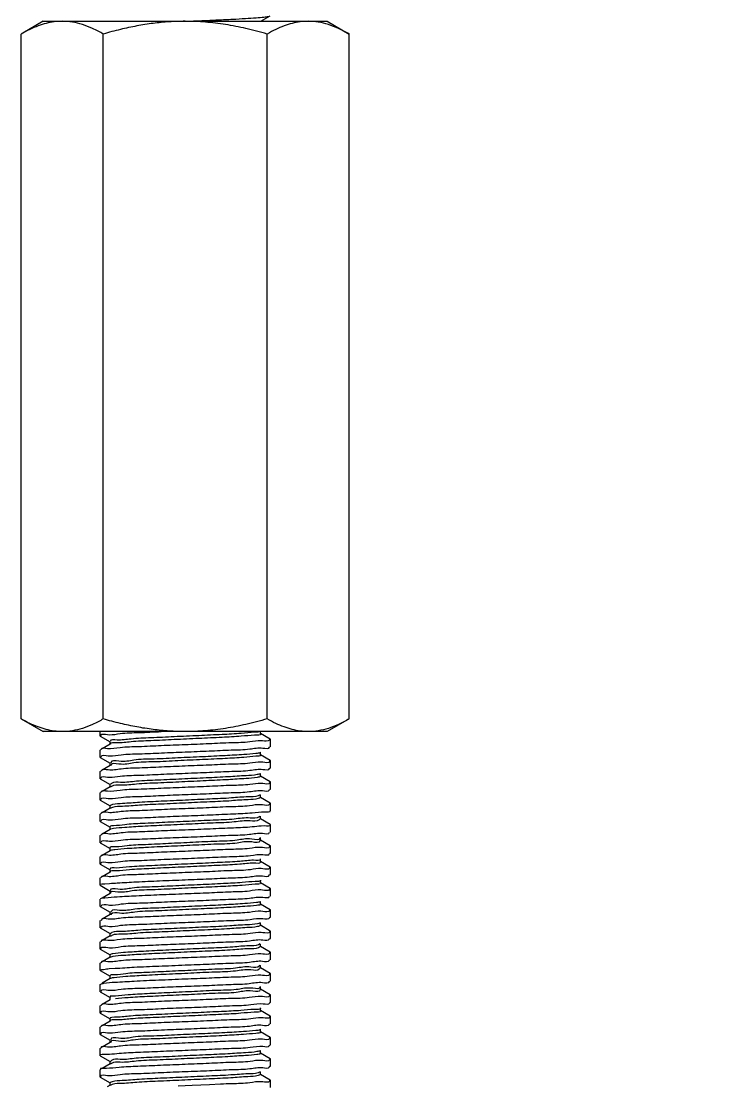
# Model space of a CAD drawing. Extents: x -216126 to 1846968, y -229642 to 543368.
# Drawn here: x 405903.9 to 406186.3, y 459273.1 to 459709.3 of the extents above; entities that cross this region are included whole.
import ezdxf

# ---------------------------------------------------------------- set-up
doc = ezdxf.new("R2010")
doc.units = 0
doc.header["$LTSCALE"] = 1000
doc.header["$MEASUREMENT"] = 0
doc.layers.get('Defpoints').update_dxf_attribs({"color": 250})
doc.layers.add('02___PRT_ALL_AXES', color=7, linetype='Continuous')
doc.layers.add('图框', color=155, linetype='Continuous')
doc.styles.add('DIM_FONT', font='SIMPLEX', dxfattribs={"width": 0.7, "bigfont": 'GBCBIG'})
doc.dimstyles.new('DIMN150', dxfattribs={"dimscale": 1.5, "dimtxt": 300, "dimasz": 100, "dimexe": 250, "dimexo": 300, "dimgap": 150, "dimtad": 1, "dimdec": 0, "dimzin": 0, "dimdsep": 46, "dimtxsty": 'DIM_FONT', "dimblk": 'ARCHTICK', "dimcen": 0.09, "dimclrt": 7, "dimazin": 2, "dimtfac": 1, "dimtdec": 0, "dimtix": 1, "dimtmove": 2, "dimatfit": 3, "dimldrblk": 'ARCHTICK', "dimfxl": 0, "dimtolj": 1, "dimtzin": 0, "dimarcsym": 0})

# ---------------------------------------------------------------- blocks, each defined once
blk = doc.blocks.new('_ArchTick')
at = {"color": 0, "linetype": 'ByBlock', "const_width": 0.4}
blk.add_lwpolyline([(-0.5, -0.5), (0.5, 0.5)], dxfattribs=at)
blk = doc.blocks.new('*D262')
at = {"layer": 'Defpoints', "color": 0, "linetype": 'Continuous'}
for p in [(-3659003.2, 1106996.57), (-3662544.18, 1106818.96), (-3661915.48, 1104544.53), (-3662544.18, 1104160.32), (-3662340.1, 1103659.66)]:
    blk.add_point(p, dxfattribs=at)
at = {"layer": '图框', "color": 0, "linetype": 'Continuous', "lineweight": -2}
blk.add_arc((-3662544.18, 1103455.59), 1257.4, 45, 90, dxfattribs=at)
at = {"layer": '图框', "color": 0, "linetype": 'Continuous', "lineweight": -2, "xscale": 150, "yscale": 150, "zscale": 150}
for p, rotation in [((-3662544.18, 1104712.98), 180.0000000000027), ((-3661655.07, 1104344.7), 315.0000000000433)]:
    blk.add_blockref('_ArchTick', p, dxfattribs=dict(at, rotation=rotation))
at = {"layer": '图框', "color": 7, "linetype": 'Continuous', "insert": (-3661890.79, 1105033.02), "char_height": 450, "attachment_point": 5, "rotation": 337.5, "style": 'DIM_FONT'}
blk.add_mtext('\\A1;45°', dxfattribs=at)
blk = doc.blocks.new('抗震大样2')
at = {"color": 3, "linetype": 'Continuous'}
blk.add_line((4061.03, 809.05), (4066.5, 812.22), dxfattribs=at)
at = {"color": 133, "linetype": 'Continuous'}
for p, q in [((4059.7, 393.36), (4057.31, 393.2)), ((4060.88, 392.34), (4060.88, 394)), ((3967.06, 390.96), (3966.94, 391.09)), ((3967.06, 390.96), (3972.83, 387.61)), ((3967.4, 391.12), (3967.42, 391.44)), ((3971.26, 391.92), (3972.49, 391.82)), ((3972.7, 387.77), (3972.7, 386.11)), ((4066.52, 389.15), (4060.75, 392.49)), ((4062.02, 388.15), (4061.08, 388.23)), ((4066.26, 389.15), (4066, 388.68)), ((4066.52, 389.15), (4066.64, 389.01)), ((3967.06, 382.92), (3966.94, 382.78)), ((3972.83, 386.26), (3968.1, 383.53)), ((4060.88, 379.88), (4060.88, 381.54)), ((4066.52, 384.72), (4066.64, 384.86)), ((3967.06, 378.49), (3966.94, 378.63)), ((3967.06, 378.49), (3972.83, 375.15)), ((3967.45, 378.59), (3967.53, 378.97)), ((3971.63, 379.5), (3972.5, 379.41)), ((3972.7, 375.31), (3972.7, 373.64)), ((3973.27, 373.94), (3973.26, 373.79)), ((4066.52, 376.69), (4060.75, 380.03)), ((4062.13, 375.7), (4061.08, 375.79)), ((4066.15, 376.5), (4066.16, 376.23)), ((4066.52, 376.69), (4066.64, 376.55)), ((3967.06, 370.46), (3966.94, 370.32)), ((3972.83, 373.8), (3968.1, 371.06)), ((4060.88, 367.41), (4060.88, 369.08)), ((4066.52, 372.26), (4066.64, 372.4)), ((3967.06, 366.03), (3966.94, 366.17)), ((3967.06, 366.03), (3972.83, 362.69)), ((3967.4, 366.18), (3967.43, 366.52)), ((3971.3, 367), (3972.49, 366.9)), ((3972.7, 362.84), (3972.7, 361.18)), ((4066.52, 364.23), (4060.75, 367.57)), ((4062.19, 363.25), (4061.09, 363.34)), ((4066.17, 364.07), (4066.14, 363.75)), ((4066.52, 364.23), (4066.64, 364.09)), ((3967.06, 358), (3966.94, 357.86)), ((3972.83, 361.34), (3968.1, 358.6)), ((3973.28, 361.28), (3973.1, 361.1)), ((3973.33, 361.33), (3973.28, 361.28)), ((4060.63, 356.64), (4059.45, 356.11)), ((4060.88, 354.95), (4060.88, 356.61)), ((4066.52, 359.8), (4066.64, 359.94)), ((3967.06, 353.57), (3966.94, 353.7)), ((3967.06, 353.57), (3972.83, 350.23)), ((3967.45, 353.74), (3967.46, 354.03)), ((3971.62, 354.57), (3972.5, 354.49)), ((3972.7, 350.38), (3972.7, 348.72)), ((4066.52, 351.76), (4060.75, 355.11)), ((4062.05, 350.77), (4061.08, 350.86)), ((4066.17, 351.66), (4066.09, 351.27)), ((4066.52, 351.76), (4066.64, 351.63)), ((3967.06, 345.53), (3966.94, 345.4)), ((3972.83, 348.87), (3968.1, 346.14)), ((3973.14, 348.82), (3972.94, 348.71)), ((3973.21, 348.86), (3973.14, 348.82)), ((4060.45, 344.23), (4059.95, 343.74)), ((4060.88, 342.49), (4060.88, 344.15)), ((4066.52, 347.34), (4066.64, 347.47)), ((3967.06, 341.11), (3966.94, 341.24)), ((3967.06, 341.11), (3972.83, 337.76)), ((3967.43, 341.19), (3967.52, 341.59)), ((3971.55, 342.1), (3972.49, 342.01)), ((3972.7, 337.92), (3972.7, 336.26)), ((4060.53, 342.69), (4059.95, 342.08)), ((4066.52, 339.3), (4060.75, 342.64)), ((4063.24, 338.43), (4061.22, 338.32)), ((4066.52, 339.3), (4066.64, 339.17)), ((3967.06, 333.07), (3966.94, 332.94)), ((3972.83, 336.41), (3968.1, 333.68)), ((3973.13, 336.47), (3972.86, 336.36)), ((4060.34, 331.51), (4060.35, 331.38)), ((4060.88, 330.03), (4060.88, 331.69)), ((4066.52, 334.87), (4066.64, 335.01)), ((3967.06, 328.64), (3966.94, 328.78)), ((3967.06, 328.64), (3972.83, 325.3)), ((3967.41, 328.75), (3967.49, 329.13)), ((3971.52, 329.64), (3972.49, 329.54)), ((3972.7, 325.46), (3972.7, 323.8)), ((3973.06, 324.12), (3972.79, 324.01)), ((4060.33, 329.95), (4060.35, 329.72)), ((4066.52, 326.84), (4060.75, 330.18)), ((4061.97, 325.84), (4061.08, 325.92)), ((4066.13, 326.66), (4066.12, 326.38)), ((4066.52, 326.84), (4066.64, 326.7)), ((3967.06, 320.61), (3966.94, 320.47)), ((3972.83, 323.95), (3968.1, 321.21)), ((4060.88, 317.56), (4060.88, 319.23)), ((4066.52, 322.41), (4066.64, 322.55)), ((3967.06, 316.18), (3966.94, 316.32)), ((3967.06, 316.18), (3972.83, 312.84)), ((3967.41, 316.34), (3967.43, 316.66)), ((3971.39, 317.16), (3972.49, 317.06)), ((3972.7, 312.99), (3972.7, 311.33)), ((4066.52, 314.38), (4060.75, 317.72)), ((4062.26, 313.4), (4061.21, 313.5)), ((4066.18, 314.23), (4066.14, 313.89)), ((4066.52, 314.38), (4066.64, 314.24)), ((3967.06, 308.15), (3966.94, 308.01)), ((3972.83, 311.49), (3968.1, 308.75)), ((4060.88, 305.1), (4060.88, 306.76)), ((4066.52, 309.95), (4066.64, 310.09)), ((3967.06, 303.72), (3966.94, 303.85)), ((3967.06, 303.72), (3972.83, 300.38)), ((3969.77, 304.53), (3972.45, 304.81)), ((3972.7, 300.53), (3972.7, 298.87)), ((4066.52, 301.91), (4060.75, 305.26)), ((4061.94, 300.91), (4061.08, 301)), ((4066.13, 301.82), (4066.05, 301.44)), ((4066.52, 301.91), (4066.64, 301.78)), ((3967.06, 295.68), (3966.94, 295.55)), ((3972.83, 299.02), (3968.1, 296.29)), ((4060.88, 292.64), (4060.88, 294.3)), ((4066.52, 297.49), (4066.64, 297.63)), ((3967.06, 291.26), (3966.94, 291.39)), ((3967.06, 291.26), (3972.83, 287.92)), ((3967.46, 291.35), (3967.53, 291.73)), ((3971.68, 292.27), (3972.5, 292.18)), ((3972.7, 288.07), (3972.7, 286.41)), ((3973.36, 286.65), (3973.33, 286.6)), ((4066.52, 289.45), (4060.75, 292.79)), ((4062.08, 288.46), (4061.08, 288.55)), ((4066.15, 289.27), (4066.15, 288.99)), ((4066.52, 289.45), (4066.64, 289.32)), ((3967.06, 283.22), (3966.94, 283.09)), ((3972.83, 286.56), (3968.1, 283.83)), ((3973.33, 286.6), (3973.24, 286.4)), ((4060.88, 280.18), (4060.88, 281.84)), ((4066.52, 285.03), (4066.64, 285.16)), ((3967.06, 278.79), (3966.94, 278.93)), ((3967.06, 278.79), (3972.83, 275.45)), ((3967.4, 278.89), (3967.48, 279.29)), ((3971.43, 279.78), (3972.49, 279.68)), ((3972.7, 275.61), (3972.7, 273.95)), ((4066.52, 276.99), (4060.75, 280.33)), ((4062.25, 276.01), (4061.21, 276.1)), ((4066.17, 276.81), (4066.17, 276.52)), ((4066.52, 276.99), (4066.64, 276.85)), ((3967.06, 270.76), (3966.94, 270.62)), ((3972.83, 274.1), (3968.1, 271.36)), ((3973.21, 274.03), (3973.02, 273.88)), ((3973.28, 274.07), (3973.21, 274.03)), ((4060.57, 269.44), (4059.67, 268.91)), ((4060.88, 267.71), (4060.88, 269.38)), ((4066.52, 272.56), (4066.64, 272.7)), ((3967.06, 266.33), (3966.94, 266.47)), ((3967.06, 266.33), (3972.83, 262.99)), ((3967.45, 266.51), (3967.45, 266.8)), ((3971.58, 267.33), (3972.5, 267.25)), ((3972.7, 263.14), (3972.7, 261.48)), ((4066.52, 264.53), (4060.75, 267.87)), ((4062.09, 263.54), (4061.08, 263.63)), ((4066.16, 264.41), (4066.1, 264.04)), ((4066.52, 264.53), (4066.64, 264.39)), ((3967.06, 258.3), (3966.94, 258.16)), ((3972.83, 261.64), (3968.1, 258.9)), ((3973.18, 261.65), (3972.9, 261.52)), ((4060.34, 256.93), (4060.13, 256.55)), ((4060.88, 255.25), (4060.88, 256.91)), ((4066.52, 260.1), (4066.64, 260.24)), ((3967.06, 253.87), (3966.94, 254.01)), ((3967.06, 253.87), (3972.83, 250.53)), ((3972.29, 255.05), (3975.81, 255.21)), ((3972.7, 250.68), (3972.7, 249.02)), ((3973.1, 249.28), (3972.83, 249.17)), ((4060.4, 255.41), (4060.13, 254.89)), ((4066.52, 252.07), (4060.75, 255.41)), ((4062.02, 251.07), (4061.08, 251.16)), ((4066.16, 251.99), (4066.05, 251.58)), ((4066.52, 252.07), (4066.64, 251.93)), ((3967.06, 245.83), (3966.94, 245.7)), ((3972.83, 249.17), (3968.1, 246.44)), ((4060.88, 242.79), (4060.88, 244.45)), ((4066.52, 247.64), (4066.64, 247.77)), ((3967.06, 241.41), (3966.94, 241.54)), ((3967.06, 241.41), (3972.83, 238.07)), ((3967.4, 241.48), (3967.51, 241.9)), ((3971.58, 242.41), (3972.49, 242.32)), ((3972.7, 238.22), (3972.7, 236.56)), ((4060.45, 242.6), (4060.48, 242.52)), ((4066.52, 239.6), (4060.75, 242.94)), ((4061.93, 238.6), (4061.08, 238.68)), ((4066.12, 239.43), (4066.11, 239.14)), ((4066.52, 239.6), (4066.64, 239.47)), ((3967.06, 233.37), (3966.94, 233.23)), ((3972.83, 236.71), (3968.1, 233.98)), ((4060.88, 230.33), (4060.88, 231.99)), ((4066.52, 235.18), (4066.64, 235.31)), ((3967.06, 228.94), (3966.94, 229.08)), ((3967.06, 228.94), (3972.83, 225.6)), ((3967.41, 229.1), (3967.44, 229.43)), ((3971.41, 229.93), (3972.49, 229.83)), ((3972.7, 225.76), (3972.7, 224.1)), ((4066.52, 227.14), (4060.75, 230.48)), ((4062.39, 226.18), (4061.21, 226.27)), ((4066.52, 227.14), (4066.64, 227)), ((3967.06, 220.91), (3966.94, 220.77)), ((3972.83, 224.25), (3968.1, 221.52)), ((4060.88, 217.86), (4060.88, 219.53)), ((4066.52, 222.71), (4066.64, 222.85)), ((3967.06, 216.48), (3966.94, 216.62)), ((3967.06, 216.48), (3972.83, 213.14)), ((3967.41, 216.68), (3967.4, 216.94)), ((3971.38, 217.46), (3972.49, 217.37)), ((3972.7, 213.3), (3972.7, 211.63)), ((3973.22, 211.94), (3973.22, 211.83)), ((4066.52, 214.68), (4060.75, 218.02)), ((4061.99, 213.68), (4061.08, 213.77)), ((4066.14, 214.59), (4066.05, 214.2)), ((4066.52, 214.68), (4066.64, 214.54)), ((3967.06, 208.45), (3966.94, 208.31)), ((3972.83, 211.79), (3968.1, 209.05)), ((4060.88, 205.4), (4060.88, 207.06)), ((4066.52, 210.25), (4066.64, 210.39)), ((3967.06, 204.02), (3966.94, 204.16)), ((3967.06, 204.02), (3972.83, 200.68)), ((3970.62, 204.92), (3972.49, 204.98)), ((3972.7, 200.83), (3972.7, 199.17)), ((4066.52, 202.22), (4060.75, 205.56)), ((4062.22, 201.24), (4061.21, 201.33)), ((4066.17, 202.08), (4066.13, 201.72)), ((4066.52, 202.22), (4066.64, 202.08)), ((3967.06, 195.98), (3966.94, 195.85)), ((3972.83, 199.33), (3968.1, 196.59)), ((3973.3, 199.28), (3973.14, 199.09)), ((3973.35, 199.33), (3973.3, 199.28)), ((4060.65, 194.61), (4059.36, 194.08)), ((4060.88, 192.94), (4060.88, 194.6)), ((4066.52, 197.79), (4066.64, 197.92)), ((3967.06, 191.56), (3966.94, 191.69)), ((3967.06, 191.56), (3972.83, 188.22)), ((3967.4, 191.75), (3967.39, 192.02)), ((3971.29, 192.53), (3972.49, 192.43)), ((3972.7, 188.37), (3972.7, 186.71)), ((3974.11, 187.21), (3973.23, 186.84)), ((4030.97, 187.07), (4020.91, 186.66)), ((4037.49, 187.4), (4030.97, 187.07)), ((4066.52, 189.75), (4060.75, 193.09)), ((4062.08, 188.76), (4061.08, 188.85)), ((4066.19, 189.68), (4066.07, 189.26)), ((4066.52, 189.75), (4066.64, 189.62)), ((3972.83, 186.86), (3971.13, 185.88)), ((3973.16, 186.8), (3972.96, 186.68)), ((3973.23, 186.84), (3973.16, 186.8)), ((4016.79, 186.5), (4012.62, 186.34)), ((4020.91, 186.66), (4016.79, 186.5))]:
    blk.add_line(p, q, dxfattribs=at)
at = {"color": 3, "linetype": 'Continuous', "start_tangent": (0.999101, 0.042403), "end_tangent": (0.878136, 0.478411)}
blk.add_spline([(4016.79, 809.05), (4026.51, 809.47), (4035.87, 809.88), (4044.48, 810.3), (4052.04, 810.72), (4058.24, 811.13), (4062.84, 811.55), (4065.68, 811.96), (4066.5, 812.23)], degree=3, dxfattribs=at)
at = {"color": 133, "linetype": 'Continuous'}
for points, start_tangent, end_tangent in [([(3967.42, 391.44), (3971.26, 391.92)], (0.194712, 0.98086), (0.993339, -0.11523)), ([(3972.49, 391.82), (3978.71, 392.48), (3989.56, 393.06), (4002.74, 393.64)], (0.998868, -0.047578), (0.998866, 0.047612)), ([(4057.31, 393.2), (4049.55, 392.55), (4038.29, 391.89), (4024.74, 391.24), (4010.34, 390.59), (3996.63, 389.94), (3985.07, 389.29), (3976.89, 388.64)], (-0.998598, -0.052939), (-0.999972, 0.007441)), ([(3976.89, 388.64), (3972.97, 387.99), (3972.98, 387.97)], (-0.999972, 0.007441), (0.569583, -0.821934)), ([(3976.89, 386.98), (3972.97, 386.33)], (-0.999972, 0.007441), (0.539144, -0.842214)), ([(3972.96, 386.34), (3972.97, 386.33)], (0.517476, -0.855698), (0.539144, -0.842214)), ([(4057.31, 391.53), (4049.55, 390.88), (4038.29, 390.23), (4024.74, 389.58), (4010.34, 388.93), (3996.63, 388.28), (3985.07, 387.63), (3976.89, 386.98)], (-0.998598, -0.052939), (-0.999972, 0.007441)), ([(4061.08, 388.23), (4054.59, 387.61), (4043.84, 387.04), (4030.7, 386.46), (4016.79, 385.9)], (-0.998892, 0.047069), (-0.999209, -0.039757)), ([(4060.74, 392.2), (4060.75, 392.19), (4057.31, 391.53)], (0.675132, -0.737697), (-0.998598, -0.052939)), ([(4066, 388.68), (4062.02, 388.15)], (-0.614939, -0.788575), (-0.994034, 0.109067)), ([(3971.26, 383.62), (3967.41, 383.06), (3967.4, 382.92)], (-0.993339, 0.11523), (-0.00941, -0.999956)), ([(3967.53, 378.97), (3971.63, 379.5)], (0.333884, 0.942614), (0.992134, -0.125182)), ([(4016.79, 385.9), (4002.78, 385.33), (3989.56, 384.75), (3978.71, 384.17), (3971.26, 383.62)], (-0.999209, -0.039757), (-0.993339, 0.11523)), ([(3972.5, 379.41), (3979.29, 380.06), (3990.01, 380.62), (4002.84, 381.18), (4016.79, 381.75)], (0.997293, -0.07353), (0.999209, 0.039757)), ([(4058.13, 380.83), (4050.98, 380.18), (4040.18, 379.53), (4026.89, 378.88), (4012.53, 378.23), (3998.61, 377.58), (3986.64, 376.93), (3977.88, 376.28), (3973.27, 375.63), (3973.26, 375.33)], (-0.992568, -0.121692), (0.038361, -0.999264)), ([(4016.79, 381.75), (4030.72, 382.31), (4043.64, 382.87), (4054.49, 383.45), (4062.13, 384.01)], (0.999209, 0.039757), (0.993626, -0.11273)), ([(4060.78, 381.34), (4058.13, 380.83)], (-0.854544, -0.519379), (-0.992568, -0.121692)), ([(4062.13, 384.01), (4066.16, 384.59), (4066.16, 384.71)], (0.993626, -0.11273), (-0.048441, 0.998826)), ([(4058.13, 379.17), (4050.98, 378.52), (4040.18, 377.87), (4026.89, 377.22), (4012.53, 376.57), (3998.61, 375.92), (3986.64, 375.27), (3977.88, 374.62), (3973.27, 373.97)], (-0.992568, -0.121692), (-0.144932, -0.989442)), ([(3973.27, 373.97), (3973.27, 373.94)], (-0.144932, -0.989442), (-0.122782, -0.992434)), ([(4061.08, 375.79), (4054.49, 375.14), (4043.64, 374.57), (4030.72, 374), (4016.79, 373.44)], (-0.998228, 0.059513), (-0.999209, -0.039757)), ([(4060.85, 379.85), (4060.87, 379.82), (4058.13, 379.17)], (0.615442, -0.788182), (-0.992568, -0.121692)), ([(4066.16, 376.23), (4062.13, 375.7)], (-0.097313, -0.995254), (-0.993626, 0.11273)), ([(3967.43, 366.52), (3971.3, 367)], (0.222816, 0.97486), (0.993171, -0.116672)), ([(3971.63, 371.19), (3967.52, 370.62), (3967.46, 370.39)], (-0.992134, 0.125182), (-0.156001, -0.987757)), ([(4016.79, 373.44), (4002.84, 372.87), (3990.01, 372.31), (3979.29, 371.75), (3971.63, 371.19)], (-0.999209, -0.039757), (-0.992134, 0.125182)), ([(3972.49, 366.9), (3978.68, 367.56), (3989.31, 368.12), (4002.53, 368.71), (4016.79, 369.28)], (0.998778, -0.049415), (0.999209, 0.039757)), ([(4058.84, 368.47), (4052.33, 367.82), (4042.02, 367.17), (4029.02, 366.52), (4014.72, 365.87), (4000.64, 365.22), (3988.28, 364.56), (3978.96, 363.91), (3973.68, 363.26), (3973.01, 362.64)], (-0.979662, -0.200653), (-0.544306, -0.838887)), ([(4016.79, 369.28), (4031.01, 369.86), (4044.05, 370.43), (4054.62, 370.99), (4062.19, 371.55)], (0.999209, 0.039757), (0.993106, -0.117217)), ([(4060.71, 368.99), (4058.84, 368.47)], (-0.883537, -0.468362), (-0.979662, -0.200653)), ([(4062.19, 371.55), (4066.16, 372.12), (4066.17, 372.27)], (0.993106, -0.117217), (0.018517, 0.999829)), ([(4058.84, 366.81), (4052.33, 366.16), (4042.02, 365.51), (4029.02, 364.86), (4014.72, 364.2), (4000.64, 363.55), (3988.28, 362.9), (3978.96, 362.25), (3973.68, 361.6), (3973.33, 361.33)], (-0.979662, -0.200653), (-0.747287, -0.664501)), ([(4061.09, 363.34), (4054.62, 362.68), (4044.05, 362.12), (4031.01, 361.55), (4016.79, 360.97)], (-0.998378, 0.056938), (-0.999209, -0.039757)), ([(4060.86, 367.43), (4058.84, 366.81)], (-0.579364, -0.815069), (-0.979662, -0.200653)), ([(4066.14, 363.75), (4062.19, 363.25)], (-0.19472, -0.980859), (-0.993106, 0.117217)), ([(3971.3, 358.7), (3967.42, 358.13), (3967.4, 357.98)], (-0.993171, 0.116672), (-0.033528, -0.999438)), ([(3967.46, 354.03), (3971.62, 354.57)], (0.1362, 0.990681), (0.993091, -0.117348)), ([(4016.79, 360.97), (4002.53, 360.4), (3989.31, 359.82), (3978.68, 359.25), (3971.3, 358.7)], (-0.999209, -0.039757), (-0.993171, 0.116672)), ([(3972.5, 354.49), (3979.31, 355.13), (3989.95, 355.69), (4002.8, 356.26), (4016.79, 356.82)], (0.997429, -0.071664), (0.999209, 0.039757)), ([(4059.45, 356.11), (4053.58, 355.45), (4043.79, 354.8), (4031.12, 354.15), (4016.92, 353.5), (4002.7, 352.85), (3989.99, 352.2), (3980.14, 351.55), (3974.19, 350.9), (3972.81, 350.27)], (-0.943036, -0.332691), (-0.686532, -0.7271)), ([(4016.79, 356.82), (4030.79, 357.38), (4043.66, 357.95), (4054.4, 358.52), (4062.05, 359.08)], (0.999209, 0.039757), (0.992229, -0.124424)), ([(4062.05, 359.08), (4066.11, 359.65), (4066.15, 359.85)], (0.992229, -0.124424), (0.149739, 0.988725)), ([(4059.45, 354.44), (4053.58, 353.79), (4043.79, 353.14), (4031.12, 352.49), (4016.92, 351.84), (4002.7, 351.19), (3989.99, 350.54), (3980.14, 349.89), (3974.19, 349.24), (3973.21, 348.86)], (-0.943036, -0.332691), (-0.902825, -0.430008)), ([(4061.08, 350.86), (4054.4, 350.21), (4043.66, 349.64), (4030.79, 349.08), (4016.79, 348.51)], (-0.997749, 0.067056), (-0.999209, -0.039757)), ([(4060.75, 355.07), (4059.45, 354.44)], (-0.681288, -0.732015), (-0.943036, -0.332691)), ([(4066.09, 351.27), (4062.05, 350.77)], (-0.340121, -0.940382), (-0.992229, 0.124424)), ([(3971.62, 346.26), (3967.46, 345.68), (3967.45, 345.54)], (-0.993091, 0.117348), (0.010841, -0.999941)), ([(3967.52, 341.59), (3971.55, 342.1)], (0.367437, 0.930048), (0.992166, -0.124924)), ([(4016.79, 348.51), (4002.8, 347.95), (3989.95, 347.38), (3979.31, 346.82), (3971.62, 346.26)], (-0.999209, -0.039757), (-0.993091, 0.117348)), ([(3972.49, 342.01), (3979.2, 342.66), (3989.94, 343.23), (4002.8, 343.79), (4016.79, 344.36)], (0.997697, -0.067823), (0.999209, 0.039757)), ([(4059.95, 343.74), (4054.75, 343.09), (4045.49, 342.44), (4033.18, 341.79), (4019.11, 341.14), (4004.8, 340.49), (3991.77, 339.84), (3981.4, 339.19), (3974.81, 338.54), (3972.71, 337.91)], (-0.780294, -0.625413), (-0.512037, -0.858963)), ([(4016.79, 344.36), (4031.37, 344.95), (4044.93, 345.55), (4055.94, 346.15), (4063.24, 346.74)], (0.999209, 0.039757), (0.99897, 0.045383)), ([(4063.24, 346.74), (4066.51, 347.33)], (0.99897, 0.045383), (-0.640554, 0.767913)), ([(4059.95, 342.08), (4054.75, 341.43), (4045.49, 340.78), (4033.18, 340.13), (4019.11, 339.48), (4004.8, 338.83), (3991.77, 338.18), (3981.4, 337.53), (3974.81, 336.87), (3973.13, 336.47)], (-0.780294, -0.625413), (-0.946145, -0.323743)), ([(4061.22, 338.32), (4055.94, 337.84), (4044.93, 337.24), (4031.37, 336.64), (4016.79, 336.05)], (-0.997852, -0.065512), (-0.999209, -0.039757)), ([(4066.5, 339.04), (4066.51, 339.02), (4063.24, 338.43)], (0.679924, -0.733283), (-0.99897, -0.045383)), ([(3971.55, 333.79), (3967.51, 333.23), (3967.44, 333)], (-0.992166, 0.124924), (-0.180717, -0.983535)), ([(3967.49, 329.13), (3971.52, 329.64)], (0.332518, 0.943097), (0.992252, -0.124241)), ([(4016.79, 336.05), (4002.8, 335.49), (3989.94, 334.92), (3979.2, 334.36), (3971.55, 333.79)], (-0.999209, -0.039757), (-0.992166, 0.124924)), ([(4060.35, 331.38), (4055.82, 330.73), (4047.13, 330.08), (4035.2, 329.43), (4021.31, 328.78), (4006.93, 328.13), (3993.61, 327.47), (3982.76, 326.82), (3975.54, 326.17), (3972.72, 325.52), (3972.74, 325.49)], (-0.026731, -0.999643), (0.645817, -0.763493)), ([(3972.49, 329.54), (3979.17, 330.2), (3989.92, 330.77), (4002.79, 331.33), (4016.79, 331.9)], (0.99777, -0.066741), (0.999209, 0.039757)), ([(4016.79, 331.9), (4030.78, 332.46), (4043.62, 333.02), (4054.27, 333.58), (4061.97, 334.15)], (0.999209, 0.039757), (0.993164, -0.116727)), ([(4061.97, 334.15), (4066.13, 334.73), (4066.13, 334.87)], (0.993164, -0.116727), (-0.018442, 0.99983)), ([(3975.54, 324.51), (3973.06, 324.12)], (-0.993507, -0.11377), (-0.956338, -0.292262)), ([(4060.35, 329.72), (4055.82, 329.07), (4047.13, 328.42), (4035.2, 327.76), (4021.31, 327.11), (4006.93, 326.46), (3993.61, 325.81), (3982.76, 325.16), (3975.54, 324.51)], (-0.026731, -0.999643), (-0.993507, -0.11377)), ([(4061.08, 325.92), (4054.27, 325.27), (4043.62, 324.71), (4030.78, 324.15), (4016.79, 323.59)], (-0.997478, 0.070973), (-0.999209, -0.039757)), ([(4066.12, 326.38), (4061.97, 325.84)], (-0.126707, -0.99194), (-0.993164, 0.116727)), ([(3971.52, 321.33), (3967.47, 320.76), (3967.42, 320.56)], (-0.992252, 0.124241), (-0.142417, -0.989807)), ([(3967.43, 316.66), (3971.39, 317.16)], (0.1928, 0.981238), (0.993128, -0.11703)), ([(4016.79, 323.59), (4002.79, 323.02), (3989.92, 322.46), (3979.17, 321.89), (3971.52, 321.33)], (-0.999209, -0.039757), (-0.992252, 0.124241)), ([(3972.49, 317.06), (3978.95, 317.72), (3989.52, 318.28), (4002.57, 318.86), (4016.79, 319.43)], (0.998393, -0.056663), (0.999209, 0.039757)), ([(4056.79, 318.36), (4048.68, 317.71), (4037.17, 317.06), (4023.49, 316.41), (4009.09, 315.76), (3995.51, 315.11), (3984.2, 314.46), (3976.37, 313.81)], (-0.999991, -0.004188), (-0.999027, -0.044095)), ([(4016.79, 319.43), (4031.06, 320.01), (4044.26, 320.59), (4054.87, 321.16), (4062.26, 321.71)], (0.999209, 0.039757), (0.99303, -0.117863)), ([(4060.64, 319), (4056.79, 318.36)], (0.54602, -0.837772), (-0.999991, -0.004188)), ([(4062.26, 321.71), (4066.16, 322.27), (4066.17, 322.43)], (0.99303, -0.117863), (0.049828, 0.998758)), ([(3976.37, 313.81), (3972.85, 313.16), (3972.86, 313.14)], (-0.999027, -0.044095), (0.665174, -0.746688)), ([(3976.37, 312.15), (3972.84, 311.5)], (-0.999027, -0.044095), (0.618476, -0.785804)), ([(4056.79, 316.7), (4048.68, 316.05), (4037.17, 315.4), (4023.49, 314.75), (4009.09, 314.1), (3995.51, 313.45), (3984.2, 312.8), (3976.37, 312.15)], (-0.999991, -0.004188), (-0.999027, -0.044095)), ([(4061.21, 313.5), (4054.87, 312.85), (4044.26, 312.28), (4031.06, 311.7), (4016.79, 311.12)], (-0.998308, 0.058143), (-0.999209, -0.039757)), ([(4060.62, 317.37), (4060.63, 317.35), (4056.79, 316.7)], (0.596283, -0.802774), (-0.999991, -0.004188)), ([(4066.14, 313.89), (4062.26, 313.4)], (-0.241843, -0.970315), (-0.99303, 0.117863)), ([(3971.39, 308.85), (3967.42, 308.29), (3967.41, 308.14)], (-0.993126, 0.117048), (-0.017058, -0.999854)), ([(4016.79, 311.12), (4002.57, 310.55), (3989.52, 309.98), (3978.95, 309.42), (3971.39, 308.85)], (-0.999209, -0.039757), (-0.993126, 0.117048)), ([(3972.45, 304.81), (3977.03, 305.14), (3988.09, 305.75), (4001.8, 306.37), (4016.79, 306.97)], (0.995644, 0.093234), (0.999209, 0.039757)), ([(4057.67, 306), (4050.16, 305.35), (4039.1, 304.7), (4025.65, 304.05), (4011.26, 303.4), (3997.46, 302.75), (3985.72, 302.1), (3977.3, 301.45), (3973.08, 300.8), (3973.11, 300.73)], (-0.996576, -0.082682), (0.423001, -0.906129)), ([(4016.79, 306.97), (4030.73, 307.53), (4043.56, 308.1), (4054.27, 308.66), (4061.94, 309.22)], (0.999209, 0.039757), (0.99214, -0.12513)), ([(4060.81, 306.66), (4057.67, 306)], (0.604652, -0.79649), (-0.996576, -0.082682)), ([(4061.94, 309.22), (4066.06, 309.78), (4066.11, 310.01)], (0.99214, -0.12513), (0.148818, 0.988865)), ([(3966.97, 303.88), (3966.96, 303.91), (3969.77, 304.53)], (-0.643873, 0.765132), (0.993753, 0.111606)), ([(4057.67, 304.34), (4050.16, 303.69), (4039.1, 303.04), (4025.65, 302.39), (4011.26, 301.74), (3997.46, 301.09), (3985.72, 300.44), (3977.3, 299.78), (3973.08, 299.13)], (-0.996576, -0.082682), (0.354662, -0.934995)), ([(3973.08, 299.13), (3973.09, 299.13)], (0.354663, -0.934994), (0.36404, -0.931383)), ([(4061.08, 301), (4054.27, 300.35), (4043.56, 299.79), (4030.73, 299.22), (4016.79, 298.66)], (-0.997252, 0.074088), (-0.999209, -0.039757)), ([(4060.79, 305.02), (4060.81, 304.99), (4057.67, 304.34)], (0.688865, -0.724889), (-0.996576, -0.082682)), ([(4066.05, 301.44), (4061.94, 300.91)], (-0.325598, -0.945508), (-0.99214, 0.12513)), ([(3969.77, 296.22), (3967.03, 295.73)], (-0.993753, -0.111606), (-0.847935, -0.5301)), ([(3967.53, 291.73), (3971.68, 292.27)], (0.320817, 0.947141), (0.992113, -0.12535)), ([(4016.79, 298.66), (4001.8, 298.06), (3988.09, 297.45), (3977.03, 296.83), (3969.77, 296.22)], (-0.999209, -0.039757), (-0.993753, -0.111606)), ([(3972.5, 292.18), (3979.36, 292.82), (3990.07, 293.39), (4002.88, 293.95), (4016.79, 294.51)], (0.997005, -0.077334), (0.999209, 0.039757)), ([(4058.44, 293.64), (4051.56, 292.99), (4040.96, 292.34), (4027.79, 291.69), (4013.45, 291.03), (3999.46, 290.38), (3987.32, 289.73), (3978.32, 289.08), (3973.43, 288.43), (3973.19, 287.92)], (-0.988408, -0.151821), (-0.282639, -0.959226)), ([(4016.79, 294.51), (4030.73, 295.07), (4043.6, 295.63), (4054.4, 296.2), (4062.08, 296.77)], (0.999209, 0.039757), (0.993455, -0.114228)), ([(4060.75, 294.15), (4058.44, 293.64)], (-0.883736, -0.467986), (-0.988408, -0.151821)), ([(4062.08, 296.77), (4066.15, 297.35), (4066.15, 297.47)], (0.993455, -0.114228), (-0.038559, 0.999256)), ([(4058.44, 291.98), (4051.56, 291.33), (4040.96, 290.67), (4027.79, 290.02), (4013.45, 289.37), (3999.46, 288.72), (3987.32, 288.07), (3978.32, 287.42), (3973.43, 286.77), (3973.36, 286.65)], (-0.988408, -0.151821), (-0.477729, -0.878508)), ([(4061.08, 288.55), (4054.4, 287.9), (4043.6, 287.33), (4030.73, 286.76), (4016.79, 286.2)], (-0.997976, 0.063589), (-0.999209, -0.039757)), ([(4060.88, 292.64), (4060.88, 292.63), (4058.44, 291.98)], (0.264381, -0.964418), (-0.988408, -0.151821)), ([(4066.15, 288.99), (4062.08, 288.46)], (-0.107035, -0.994255), (-0.993455, 0.114228)), ([(3971.68, 283.96), (3967.52, 283.39), (3967.47, 283.16)], (-0.992113, 0.12535), (-0.147441, -0.989071)), ([(3967.48, 279.29), (3971.43, 279.78)], (0.352194, 0.935927), (0.992432, -0.122796)), ([(4016.79, 286.2), (4002.88, 285.64), (3990.07, 285.08), (3979.36, 284.52), (3971.68, 283.96)], (-0.999209, -0.039757), (-0.992113, 0.12535)), ([(3972.49, 279.68), (3978.88, 280.33), (3989.46, 280.9), (4002.59, 281.47), (4016.79, 282.05)], (0.998311, -0.058102), (0.999209, 0.039757)), ([(4059.11, 281.27), (4052.87, 280.62), (4042.77, 279.97), (4029.91, 279.32), (4015.64, 278.67), (4001.5, 278.02), (3988.99, 277.37), (3979.44, 276.72), (3973.88, 276.07), (3972.91, 275.43)], (-0.96928, -0.245958), (-0.634076, -0.773271)), ([(4016.79, 282.05), (4031.06, 282.62), (4044.16, 283.2), (4054.73, 283.76), (4062.25, 284.32)], (0.999209, 0.039757), (0.993636, -0.112642)), ([(4060.68, 281.8), (4059.11, 281.27)], (-0.868037, -0.496499), (-0.96928, -0.245958)), ([(4062.25, 284.32), (4066.17, 284.89), (4066.18, 285.01)], (0.993636, -0.112642), (-0.02993, 0.999552)), ([(4059.11, 279.61), (4052.87, 278.96), (4042.77, 278.31), (4029.91, 277.66), (4015.64, 277.01), (4001.5, 276.36), (3988.99, 275.71), (3979.44, 275.06), (3973.88, 274.41), (3973.28, 274.07)], (-0.96928, -0.245958), (-0.839431, -0.543466)), ([(4061.21, 276.1), (4054.73, 275.45), (4044.16, 274.89), (4031.06, 274.31), (4016.79, 273.74)], (-0.998299, 0.058304), (-0.999209, -0.039757)), ([(4060.82, 280.23), (4059.11, 279.61)], (-0.676377, -0.736556), (-0.96928, -0.245958)), ([(4066.17, 276.52), (4062.25, 276.01)], (-0.133709, -0.991021), (-0.993636, 0.112642)), ([(3971.43, 271.47), (3967.46, 270.91), (3967.41, 270.7)], (-0.992432, 0.122796), (-0.152879, -0.988245)), ([(3967.45, 266.8), (3971.58, 267.33)], (0.127192, 0.991878), (0.993196, -0.116451)), ([(4016.79, 273.74), (4002.59, 273.16), (3989.46, 272.59), (3978.88, 272.02), (3971.43, 271.47)], (-0.999209, -0.039757), (-0.992432, 0.122796)), ([(3972.5, 267.25), (3979.27, 267.89), (3989.99, 268.46), (4002.83, 269.02), (4016.79, 269.58)], (0.997612, -0.06907), (0.999209, 0.039757)), ([(4059.67, 268.91), (4054.08, 268.26), (4044.52, 267.61), (4031.99, 266.96), (4017.84, 266.31), (4003.58, 265.66), (3990.73, 265.01), (3980.66, 264.36), (3974.44, 263.7), (3972.76, 263.08)], (-0.904712, -0.426024), (-0.67988, -0.733323)), ([(4016.79, 269.58), (4030.81, 270.15), (4043.7, 270.71), (4054.44, 271.28), (4062.09, 271.85)], (0.999209, 0.039757), (0.992366, -0.123325)), ([(4062.09, 271.85), (4066.12, 272.41), (4066.15, 272.6)], (0.992366, -0.123325), (0.1148, 0.993389)), ([(4059.67, 267.25), (4054.08, 266.6), (4044.52, 265.95), (4031.99, 265.3), (4017.84, 264.65), (4003.58, 264), (3990.73, 263.34), (3980.66, 262.69), (3974.44, 262.04), (3973.18, 261.65)], (-0.904712, -0.426024), (-0.927187, -0.374599)), ([(4061.08, 263.63), (4054.44, 262.97), (4043.7, 262.41), (4030.81, 261.84), (4016.79, 261.28)], (-0.997889, 0.06495), (-0.999209, -0.039757)), ([(4060.68, 267.88), (4059.67, 267.25)], (-0.640165, -0.768237), (-0.904712, -0.426024)), ([(4066.1, 264.04), (4062.09, 263.54)], (-0.303652, -0.952783), (-0.992366, 0.123325)), ([(3971.58, 259.02), (3967.45, 258.44), (3967.44, 258.3)], (-0.993196, 0.116451), (0.019709, -0.999806)), ([(4016.79, 261.28), (4002.83, 260.71), (3989.99, 260.15), (3979.27, 259.59), (3971.58, 259.02)], (-0.999209, -0.039757), (-0.993196, 0.116451)), ([(4060.13, 256.55), (4055.21, 255.9), (4046.19, 255.25), (4034.03, 254.59), (4020.04, 253.94), (4005.7, 253.29), (3992.54, 252.64), (3981.96, 251.99), (3975.11, 251.34), (3972.7, 250.69), (3972.7, 250.68)], (-0.564432, -0.82548), (0.18594, -0.982561)), ([(3975.81, 255.21), (3986.9, 255.85), (4001.23, 256.49), (4016.79, 257.12)], (0.999537, 0.030428), (0.999209, 0.039757)), ([(4016.79, 257.12), (4030.77, 257.69), (4043.64, 258.25), (4054.37, 258.82), (4062.02, 259.38)], (0.999209, 0.039757), (0.992166, -0.124926)), ([(4062.02, 259.38), (4066.07, 259.94), (4066.14, 260.18)], (0.992166, -0.124926), (0.194098, 0.980982)), ([(3966.97, 253.98), (3969.02, 254.58)], (0.635575, 0.772039), (0.981054, 0.193735)), ([(3969.02, 254.58), (3972.29, 255.05)], (0.981054, 0.193735), (0.996278, 0.086202)), ([(4060.13, 254.89), (4055.21, 254.23), (4046.19, 253.58), (4034.03, 252.93), (4020.04, 252.28), (4005.7, 251.63), (3992.54, 250.98), (3981.96, 250.33), (3975.11, 249.68), (3973.1, 249.28)], (-0.564432, -0.82548), (-0.953452, -0.301546)), ([(4061.08, 251.16), (4054.37, 250.51), (4043.64, 249.94), (4030.77, 249.38), (4016.79, 248.81)], (-0.997715, 0.067562), (-0.999209, -0.039757)), ([(4066.05, 251.58), (4062.02, 251.07)], (-0.382629, -0.923902), (-0.992166, 0.124926)), ([(3975.81, 246.9), (3969.02, 246.27), (3967.1, 245.76)], (-0.999537, -0.030428), (-0.884579, -0.466391)), ([(3967.51, 241.9), (3971.58, 242.41)], (0.390918, 0.920425), (0.992162, -0.12496)), ([(3972.49, 242.32), (3979.23, 242.97), (3989.96, 243.53), (4002.81, 244.1), (4016.79, 244.66)], (0.997613, -0.069052), (0.999209, 0.039757)), ([(4016.79, 248.81), (4001.23, 248.18), (3986.9, 247.54), (3975.81, 246.9)], (-0.999209, -0.039757), (-0.999537, -0.030428)), ([(4060.48, 244.18), (4056.24, 243.53), (4047.79, 242.88), (4036.04, 242.23), (4022.23, 241.58), (4007.84, 240.93), (3994.4, 240.28), (3983.36, 239.63), (3975.88, 238.98)], (0.328439, -0.944525), (-0.996339, -0.085493)), ([(4016.79, 244.66), (4030.8, 245.22), (4043.67, 245.79), (4054.24, 246.34), (4061.93, 246.91)], (0.999209, 0.039757), (0.993088, -0.11737)), ([(4060.48, 244.2), (4060.48, 244.18)], (0.343497, -0.939154), (0.328439, -0.944525)), ([(4061.93, 246.91), (4066.12, 247.49), (4066.12, 247.63)], (0.993088, -0.11737), (-0.011275, 0.999936)), ([(3975.88, 238.98), (3972.76, 238.33), (3972.78, 238.3)], (-0.996339, -0.085493), (0.688104, -0.725612)), ([(4060.48, 242.52), (4056.24, 241.87), (4047.79, 241.22), (4036.04, 240.57), (4022.23, 239.92), (4007.84, 239.27), (3994.4, 238.62), (3983.36, 237.97), (3975.88, 237.32)], (0.328439, -0.944525), (-0.996339, -0.085493)), ([(4061.08, 238.68), (4054.24, 238.04), (4043.67, 237.48), (4030.8, 236.92), (4016.79, 236.35)], (-0.997326, 0.073077), (-0.999209, -0.039757)), ([(4066.11, 239.14), (4061.93, 238.6)], (-0.133856, -0.991001), (-0.993088, 0.11737)), ([(3971.58, 234.1), (3967.49, 233.53), (3967.42, 233.3)], (-0.992162, 0.12496), (-0.200438, -0.979706)), ([(3967.44, 229.43), (3971.41, 229.93)], (0.212568, 0.977146), (0.992946, -0.118571)), ([(4016.79, 236.35), (4002.81, 235.79), (3989.96, 235.22), (3979.23, 234.66), (3971.58, 234.1)], (-0.999209, -0.039757), (-0.992162, 0.12496)), ([(3972.49, 229.83), (3979, 230.49), (3989.6, 231.05), (4002.61, 231.62), (4016.79, 232.2)], (0.998275, -0.058716), (0.999209, 0.039757)), ([(4057.17, 231.17), (4049.32, 230.52), (4037.99, 229.87), (4024.4, 229.22), (4010, 228.57), (3996.32, 227.92), (3984.83, 227.27), (3976.75, 226.61)], (-0.999165, -0.040847), (-0.999967, -0.008158)), ([(4016.79, 232.2), (4031.11, 232.77), (4044.41, 233.36), (4055.07, 233.93), (4062.39, 234.49)], (0.999209, 0.039757), (0.994257, -0.10702)), ([(4060.73, 231.82), (4057.17, 231.17)], (0.614374, -0.789015), (-0.999165, -0.040847)), ([(4062.39, 234.49), (4066.2, 235.05), (4066.2, 235.15)], (0.994257, -0.10702), (-0.06674, 0.99777)), ([(3976.75, 226.61), (3972.93, 225.96), (3972.95, 225.95)], (-0.999967, -0.008158), (0.604728, -0.796432)), ([(3976.75, 224.95), (3972.92, 224.31)], (-0.999967, -0.008158), (0.555075, -0.8318)), ([(4057.17, 229.51), (4049.32, 228.86), (4037.99, 228.21), (4024.4, 227.56), (4010, 226.9), (3996.32, 226.25), (3984.83, 225.6), (3976.75, 224.95)], (-0.999165, -0.040847), (-0.999967, -0.008158)), ([(4061.21, 226.27), (4055.07, 225.62), (4044.41, 225.05), (4031.11, 224.47), (4016.79, 223.89)], (-0.998945, 0.045931), (-0.999209, -0.039757)), ([(4060.71, 230.17), (4060.72, 230.16), (4057.17, 229.51)], (0.660978, -0.750406), (-0.999165, -0.040847)), ([(4066.19, 226.94), (4066.2, 226.74), (4062.39, 226.18)], (0.135216, -0.990816), (-0.994257, 0.10702)), ([(3967.4, 216.94), (3971.38, 217.46)], (0.074008, 0.997258), (0.99392, -0.110105)), ([(3971.41, 221.62), (3967.43, 221.05), (3967.41, 220.9)], (-0.992946, 0.118571), (-0.033704, -0.999432)), ([(4016.79, 223.89), (4002.61, 223.32), (3989.6, 222.74), (3979, 222.18), (3971.41, 221.62)], (-0.999209, -0.039757), (-0.992946, 0.118571)), ([(3972.49, 217.37), (3978.99, 218.03), (3989.87, 218.6), (4002.84, 219.17), (4016.79, 219.73)], (0.998511, -0.054553), (0.999209, 0.039757)), ([(4058.01, 218.81), (4050.76, 218.16), (4039.89, 217.5), (4026.56, 216.85), (4012.18, 216.2), (3998.3, 215.55), (3986.38, 214.9), (3977.72, 214.25), (3973.22, 213.6), (3973.24, 213.38)], (-0.993824, -0.110968), (0.163222, -0.986589)), ([(4016.79, 219.73), (4030.75, 220.3), (4043.6, 220.86), (4054.33, 221.43), (4061.99, 221.99)], (0.999209, 0.039757), (0.992153, -0.125026)), ([(4060.79, 219.31), (4058.01, 218.81)], (-0.824161, -0.566355), (-0.993824, -0.110968)), ([(4061.99, 221.99), (4066.07, 222.55), (4066.12, 222.78)], (0.992153, -0.125026), (0.159438, 0.987208)), ([(4058.01, 217.14), (4050.76, 216.49), (4039.89, 215.84), (4026.56, 215.19), (4012.18, 214.54), (3998.3, 213.89), (3986.38, 213.24), (3977.72, 212.59), (3973.22, 211.94)], (-0.993824, -0.110968), (0.014331, -0.999897)), ([(4061.08, 213.77), (4054.33, 213.12), (4043.6, 212.55), (4030.75, 211.99), (4016.79, 211.43)], (-0.997472, 0.071066), (-0.999209, -0.039757)), ([(4060.83, 217.82), (4060.86, 217.79), (4058.01, 217.14)], (0.653901, -0.75658), (-0.993824, -0.110968)), ([(4066.05, 214.2), (4061.99, 213.68)], (-0.340418, -0.940274), (-0.992153, 0.125026)), ([(3971.38, 209.15), (3967.4, 208.58), (3967.4, 208.47)], (-0.99392, 0.110105), (0.067579, -0.997714)), ([(4016.79, 211.43), (4002.84, 210.86), (3989.87, 210.29), (3978.99, 209.72), (3971.38, 209.15)], (-0.999209, -0.039757), (-0.99392, 0.110105)), ([(3972.49, 204.98), (3978.08, 205.51), (3988.94, 206.1), (4002.24, 206.68), (4016.79, 207.27)], (0.998926, 0.04633), (0.999209, 0.039757)), ([(4058.74, 206.44), (4052.12, 205.79), (4041.73, 205.14), (4028.69, 204.49), (4014.37, 203.84), (4000.31, 203.19), (3988.01, 202.54), (3978.78, 201.89), (3973.61, 201.24), (3973.06, 200.63)], (-0.982526, -0.186123), (-0.492957, -0.870054)), ([(4016.79, 207.27), (4030.74, 207.83), (4043.88, 208.41), (4054.72, 208.99), (4062.22, 209.55)], (0.999209, 0.039757), (0.992699, -0.120617)), ([(4060.72, 206.96), (4058.74, 206.44)], (-0.886247, -0.463212), (-0.982526, -0.186123)), ([(4062.22, 209.55), (4066.14, 210.11), (4066.17, 210.28)], (0.992699, -0.120617), (0.082252, 0.996612)), ([(3967.15, 204.33), (3967.14, 204.34), (3970.62, 204.92)], (-0.625816, 0.779971), (0.999875, 0.015817)), ([(4058.74, 204.78), (4052.12, 204.13), (4041.73, 203.48), (4028.69, 202.83), (4014.37, 202.18), (4000.31, 201.53), (3988.01, 200.88), (3978.78, 200.23), (3973.61, 199.58), (3973.35, 199.33)], (-0.982526, -0.186123), (-0.69455, -0.719445)), ([(4061.21, 201.33), (4054.72, 200.68), (4043.88, 200.1), (4030.74, 199.53), (4016.79, 198.96)], (-0.998053, 0.062377), (-0.999209, -0.039757)), ([(4060.87, 205.41), (4058.74, 204.78)], (-0.479105, -0.877757), (-0.982526, -0.186123)), ([(4066.13, 201.72), (4062.22, 201.24)], (-0.277894, -0.960612), (-0.992699, 0.120617)), ([(3970.62, 196.61), (3967.14, 196.04)], (-0.999875, -0.015817), (0.580697, -0.81412)), ([(3967.39, 192.02), (3971.29, 192.53)], (0.089711, 0.995968), (0.994036, -0.109052)), ([(4016.79, 198.96), (4002.24, 198.38), (3988.94, 197.79), (3978.08, 197.2), (3970.62, 196.61)], (-0.999209, -0.039757), (-0.999875, -0.015817)), ([(3972.49, 192.43), (3978.77, 193.09), (3989.35, 193.65), (4002.5, 194.23), (4016.79, 194.81)], (0.998871, -0.047501), (0.999209, 0.039757)), ([(4059.36, 194.08), (4053.39, 193.43), (4043.51, 192.78), (4030.79, 192.13), (4016.57, 191.48), (4002.37, 190.83), (3989.72, 190.17), (3979.95, 189.52), (3974.11, 188.87), (3972.83, 188.24)], (-0.95227, -0.305256), (-0.678785, -0.734337)), ([(4016.79, 194.81), (4030.97, 195.38), (4044.03, 195.96), (4054.58, 196.52), (4062.08, 197.07)], (0.999209, 0.039757), (0.992339, -0.123547)), ([(4062.08, 197.07), (4066.09, 197.63), (4066.17, 197.87)], (0.992339, -0.123547), (0.218706, 0.975791)), ([(4059.36, 192.42), (4053.39, 191.77), (4043.51, 191.12), (4030.79, 190.47), (4016.57, 189.81), (4002.37, 189.16), (3989.72, 188.51), (3979.95, 187.86), (3974.11, 187.21)], (-0.95227, -0.305256), (-0.940247, -0.340492)), ([(4061.08, 188.85), (4054.58, 188.21), (4044.03, 187.65), (4037.49, 187.4)], (-0.998128, 0.061164), (-0.998851, -0.047929)), ([(4060.77, 193.05), (4059.36, 192.42)], (-0.68775, -0.725948), (-0.95227, -0.305256)), ([(4066.07, 189.26), (4062.08, 188.76)], (-0.416413, -0.909176), (-0.992339, 0.123547))]:
    blk.add_spline(points, degree=3, dxfattribs=dict(at, start_tangent=start_tangent, end_tangent=end_tangent))
at = {"layer": '02___PRT_ALL_AXES', "color": 6, "linetype": 'Continuous'}
for p, q in [((3933.71, 809.05), (3920.85, 801.63)), ((3933.71, 809.05), (4099.87, 809.05)), ((4099.87, 809.05), (4112.72, 801.63)), ((3920.85, 401.06), (3920.85, 801.63)), ((3968.82, 401.06), (3968.82, 801.63)), ((4064.76, 401.06), (4064.76, 801.63)), ((4112.72, 401.06), (4112.72, 801.63)), ((3920.85, 401.06), (3933.71, 393.64)), ((4112.72, 401.06), (4099.87, 393.64)), ((4099.87, 393.64), (3933.71, 393.64))]:
    blk.add_line(p, q, dxfattribs=at)
at = {"layer": '02___PRT_ALL_AXES', "color": 133, "linetype": 'Continuous'}
for p, q in [((3966.94, 391.09), (3966.94, 393.64)), ((4066.64, 384.86), (4066.64, 389.01)), ((3966.94, 378.63), (3966.94, 382.78)), ((4066.64, 372.4), (4066.64, 376.55)), ((3966.94, 366.17), (3966.94, 370.32)), ((4066.64, 359.94), (4066.64, 364.09)), ((3966.94, 353.7), (3966.94, 357.86)), ((4066.64, 347.47), (4066.64, 351.63)), ((3966.94, 341.24), (3966.94, 345.4)), ((4066.64, 335.01), (4066.64, 339.17)), ((3966.94, 328.78), (3966.94, 332.93)), ((4066.64, 322.55), (4066.64, 326.7)), ((3966.94, 316.32), (3966.94, 320.47)), ((4066.64, 310.09), (4066.64, 314.24)), ((3966.94, 303.86), (3966.94, 308.01)), ((4066.64, 297.62), (4066.64, 301.78)), ((3966.94, 291.39), (3966.94, 295.55)), ((4066.64, 285.16), (4066.64, 289.32)), ((3966.94, 278.93), (3966.94, 283.08)), ((4066.64, 272.7), (4066.64, 276.85)), ((3966.94, 266.47), (3966.94, 270.62)), ((4066.64, 260.24), (4066.64, 264.39)), ((3966.94, 254.01), (3966.94, 258.16)), ((4066.64, 247.77), (4066.64, 251.93)), ((3966.94, 241.54), (3966.94, 245.7)), ((4066.64, 235.31), (4066.64, 239.47)), ((3966.94, 229.08), (3966.94, 233.23)), ((4066.64, 222.85), (4066.64, 227)), ((3966.94, 216.62), (3966.94, 220.77)), ((4066.64, 210.39), (4066.64, 214.54)), ((3966.94, 204.16), (3966.94, 208.31)), ((4066.64, 197.92), (4066.64, 202.08)), ((3966.94, 191.69), (3966.94, 195.85)), ((4066.64, 185.46), (4066.64, 189.62))]:
    blk.add_line(p, q, dxfattribs=at)
at = {"layer": '02___PRT_ALL_AXES', "color": 6, "linetype": 'Continuous'}
for points, start_tangent, end_tangent in [([(3944.84, 809.05), (3940.13, 808.75), (3935.43, 807.84), (3930.69, 806.35), (3925.85, 804.28), (3920.85, 801.63)], (-1, 0), (-0.866025, -0.5)), ([(3968.82, 801.63), (3962.59, 804.86), (3956.61, 807.16), (3950.72, 808.58), (3944.84, 809.05)], (-0.866025, 0.5), (-1, 0.000003)), ([(4016.79, 809.05), (4007.38, 808.75), (3997.97, 807.84), (3988.49, 806.35), (3978.82, 804.28), (3968.82, 801.63)], (-1, 0), (-0.960769, -0.27735)), ([(4064.76, 801.63), (4052.3, 804.86), (4040.34, 807.16), (4028.55, 808.58), (4016.79, 809.05)], (-0.960769, 0.27735), (-1, 0.000001)), ([(4088.74, 809.05), (4084.04, 808.75), (4079.33, 807.84), (4074.59, 806.35), (4069.76, 804.28), (4064.76, 801.63)], (-1, 0), (-0.866025, -0.5)), ([(4112.72, 801.63), (4106.5, 804.86), (4100.52, 807.16), (4094.62, 808.58), (4088.74, 809.05)], (-0.866025, 0.5), (-1, 0.000003)), ([(3944.84, 393.64), (3940.13, 393.95), (3935.43, 394.86), (3930.69, 396.35), (3925.85, 398.41), (3920.85, 401.06)], (-1, 0), (-0.866025, 0.5)), ([(3968.82, 401.06), (3962.59, 397.84), (3956.61, 395.53), (3950.72, 394.12), (3944.84, 393.64)], (-0.866025, -0.5), (-1, -0.000003)), ([(4016.79, 393.64), (4007.38, 393.95), (3997.97, 394.86), (3988.49, 396.35), (3978.82, 398.41), (3968.82, 401.06)], (-1, 0), (-0.960769, 0.27735)), ([(4064.76, 401.06), (4052.3, 397.84), (4040.34, 395.53), (4028.55, 394.12), (4016.79, 393.64)], (-0.960769, -0.27735), (-1, -0.000001)), ([(4088.74, 393.64), (4084.04, 393.95), (4079.33, 394.86), (4074.59, 396.35), (4069.76, 398.41), (4064.76, 401.06)], (-1, 0), (-0.866025, 0.5)), ([(4112.72, 401.06), (4106.5, 397.84), (4100.52, 395.53), (4094.62, 394.12), (4088.74, 393.64)], (-0.866025, -0.5), (-1, -0.000003))]:
    blk.add_spline(points, degree=3, dxfattribs=dict(at, start_tangent=start_tangent, end_tangent=end_tangent))
at = {"layer": '图框', "linetype": 'Continuous'}
dim = blk.add_angular_dim_2l(base=(4952.89, -2088.5), line1=((7865.18, 363.54), (4528.27, -2973.37)), line2=((4324.19, 185.93), (4324.19, -2472.71)), dimstyle='DIMN150', dxfattribs=at)
dim.commit()
dim.dimension.update_dxf_attribs({"geometry": '*D262', "text_midpoint": (4977.59, -1600.01), "insert": (3666868.38, -1106633.03)})

msp = doc.modelspace()

# ---------------------------------------------------------------- block references
at = {"xscale": 0.7, "yscale": 0.7, "zscale": 0.7}
msp.add_blockref('抗震大样2', (403159.34, 459142.95), dxfattribs=at)

doc.saveas('drawing.dxf')
